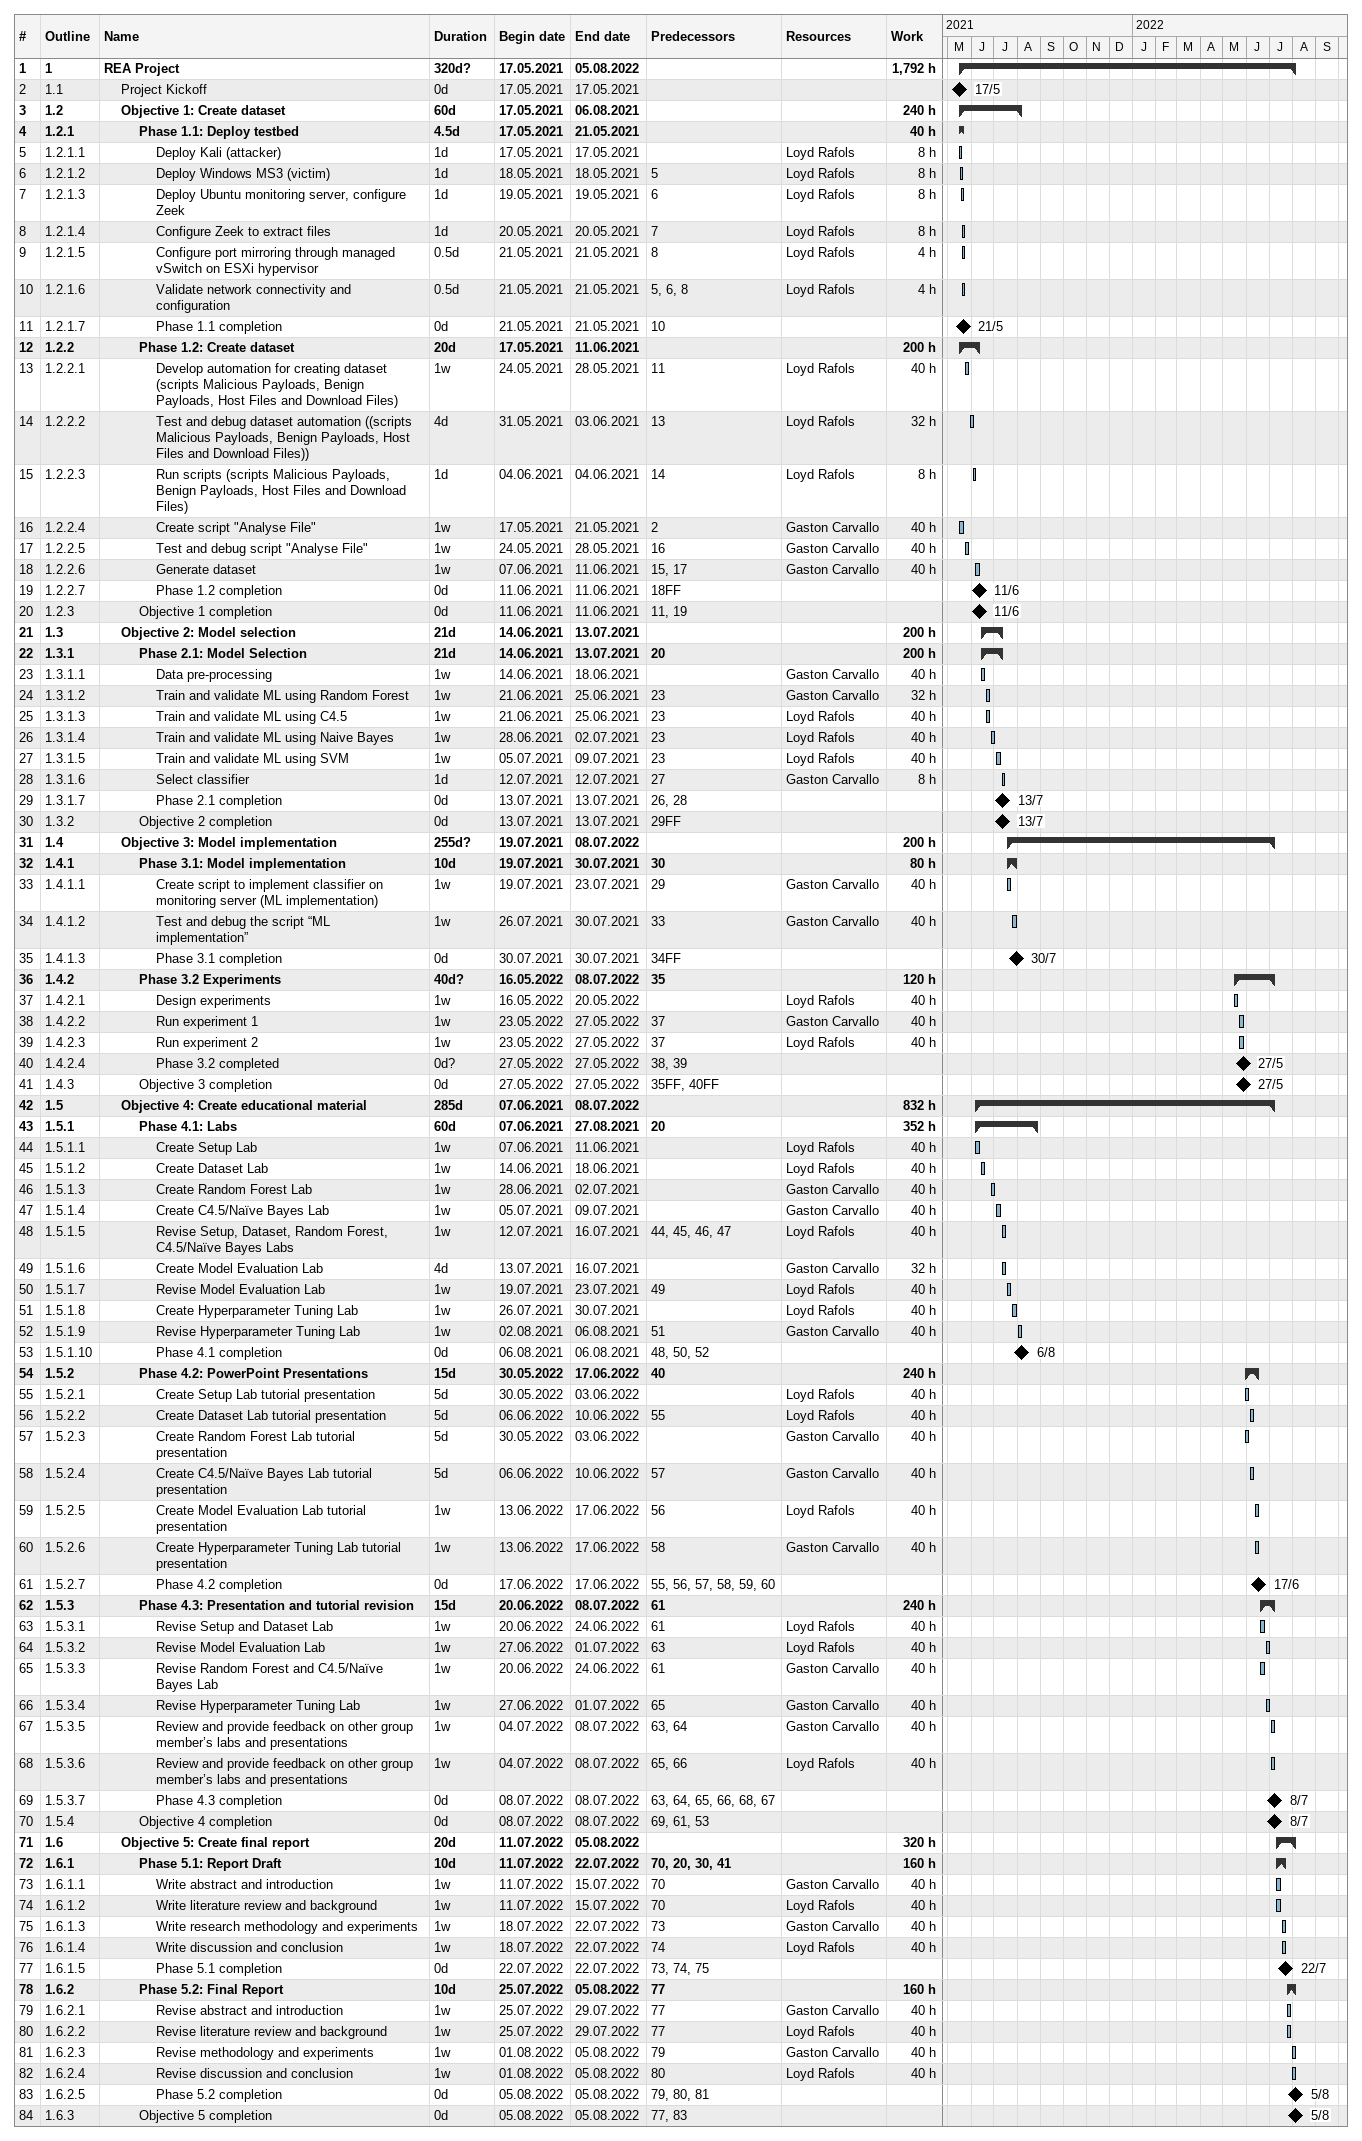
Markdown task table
| ID | WBS | Task | Duration | Start | Finish | Predecessors | Resources | Work (h) |
|---|---|---|---|---|---|---|---|---|
| 1 | 1 | **REA Project** | 320d? | 2021-05-17 | 2022-08-05 |  |  | 1792 |
| 2 | 1.1 | Project Kickoff | 0d | 2021-05-17 | 2021-05-17 |  |  |  |
| 3 | 1.2 | **Objective 1: Create dataset** | 60d | 2021-05-17 | 2021-08-06 |  |  | 240 |
| 4 | 1.2.1 | **Phase 1.1: Deploy testbed** | 4.5d | 2021-05-17 | 2021-05-21 |  |  | 40 |
| 5 | 1.2.1.1 | Deploy Kali (attacker) | 1d | 2021-05-17 | 2021-05-17 |  | Loyd Rafols | 8 |
| 6 | 1.2.1.2 | Deploy Windows MS3 (victim) | 1d | 2021-05-18 | 2021-05-18 | 5 | Loyd Rafols | 8 |
| 7 | 1.2.1.3 | Deploy Ubuntu monitoring server, configure Zeek | 1d | 2021-05-19 | 2021-05-19 | 6 | Loyd Rafols | 8 |
| 8 | 1.2.1.4 | Configure Zeek to extract files | 1d | 2021-05-20 | 2021-05-20 | 7 | Loyd Rafols | 8 |
| 9 | 1.2.1.5 | Configure port mirroring through managed vSwitch on ESXi hypervisor | 0.5d | 2021-05-21 | 2021-05-21 | 8 | Loyd Rafols | 4 |
| 10 | 1.2.1.6 | Validate network connectivity and configuration | 0.5d | 2021-05-21 | 2021-05-21 | 5, 6, 8 | Loyd Rafols | 4 |
| 11 | 1.2.1.7 | Phase 1.1 completion | 0d | 2021-05-21 | 2021-05-21 | 10 |  |  |
| 12 | 1.2.2 | **Phase 1.2: Create dataset** | 20d | 2021-05-17 | 2021-06-11 |  |  | 200 |
| 13 | 1.2.2.1 | Develop automation for creating dataset (scripts Malicious Payloads, Benign Payloads, Host Files and Download Files) | 1w | 2021-05-24 | 2021-05-28 | 11 | Loyd Rafols | 40 |
| 14 | 1.2.2.2 | Test and debug dataset automation ((scripts Malicious Payloads, Benign Payloads, Host Files and Download Files)) | 4d | 2021-05-31 | 2021-06-03 | 13 | Loyd Rafols | 32 |
| 15 | 1.2.2.3 | Run scripts (scripts Malicious Payloads, Benign Payloads, Host Files and Download Files) | 1d | 2021-06-04 | 2021-06-04 | 14 | Loyd Rafols | 8 |
| 16 | 1.2.2.4 | Create script "Analyse File" | 1w | 2021-05-17 | 2021-05-21 | 2 | Gaston Carvallo | 40 |
| 17 | 1.2.2.5 | Test and debug script "Analyse File" | 1w | 2021-05-24 | 2021-05-28 | 16 | Gaston Carvallo | 40 |
| 18 | 1.2.2.6 | Generate dataset | 1w | 2021-06-07 | 2021-06-11 | 15, 17 | Gaston Carvallo | 40 |
| 19 | 1.2.2.7 | Phase 1.2 completion | 0d | 2021-06-11 | 2021-06-11 | 18FF |  |  |
| 20 | 1.2.3 | Objective 1 completion | 0d | 2021-06-11 | 2021-06-11 | 11, 19 |  |  |
| 21 | 1.3 | **Objective 2: Model selection** | 21d | 2021-06-14 | 2021-07-13 |  |  | 200 |
| 22 | 1.3.1 | **Phase 2.1: Model Selection** | 21d | 2021-06-14 | 2021-07-13 | 20 |  | 200 |
| 23 | 1.3.1.1 | Data pre-processing | 1w | 2021-06-14 | 2021-06-18 |  | Gaston Carvallo | 40 |
| 24 | 1.3.1.2 | Train and validate ML using Random Forest | 1w | 2021-06-21 | 2021-06-25 | 23 | Gaston Carvallo | 32 |
| 25 | 1.3.1.3 | Train and validate ML using C4.5 | 1w | 2021-06-21 | 2021-06-25 | 23 | Loyd Rafols | 40 |
| 26 | 1.3.1.4 | Train and validate ML using Naive Bayes | 1w | 2021-06-28 | 2021-07-02 | 23 | Loyd Rafols | 40 |
| 27 | 1.3.1.5 | Train and validate ML using SVM | 1w | 2021-07-05 | 2021-07-09 | 23 | Loyd Rafols | 40 |
| 28 | 1.3.1.6 | Select classifier | 1d | 2021-07-12 | 2021-07-12 | 27 | Gaston Carvallo | 8 |
| 29 | 1.3.1.7 | Phase 2.1 completion | 0d | 2021-07-13 | 2021-07-13 | 26, 28 |  |  |
| 30 | 1.3.2 | Objective 2 completion | 0d | 2021-07-13 | 2021-07-13 | 29FF |  |  |
| 31 | 1.4 | **Objective 3: Model implementation** | 255d? | 2021-07-19 | 2022-07-08 |  |  | 200 |
| 32 | 1.4.1 | **Phase 3.1: Model implementation** | 10d | 2021-07-19 | 2021-07-30 | 30 |  | 80 |
| 33 | 1.4.1.1 | Create script to implement classifier on monitoring server (ML implementation) | 1w | 2021-07-19 | 2021-07-23 | 29 | Gaston Carvallo | 40 |
| 34 | 1.4.1.2 | Test and debug the script “ML implementation” | 1w | 2021-07-26 | 2021-07-30 | 33 | Gaston Carvallo | 40 |
| 35 | 1.4.1.3 | Phase 3.1 completion | 0d | 2021-07-30 | 2021-07-30 | 34FF |  |  |
| 36 | 1.4.2 | **Phase 3.2 Experiments** | 40d? | 2022-05-16 | 2022-07-08 | 35 |  | 120 |
| 37 | 1.4.2.1 | Design experiments | 1w | 2022-05-16 | 2022-05-20 |  | Loyd Rafols | 40 |
| 38 | 1.4.2.2 | Run experiment 1 | 1w | 2022-05-23 | 2022-05-27 | 37 | Gaston Carvallo | 40 |
| 39 | 1.4.2.3 | Run experiment 2 | 1w | 2022-05-23 | 2022-05-27 | 37 | Loyd Rafols | 40 |
| 40 | 1.4.2.4 | Phase 3.2 completed | 0d? | 2022-05-27 | 2022-05-27 | 38, 39 |  |  |
| 41 | 1.4.3 | Objective 3 completion | 0d | 2022-05-27 | 2022-05-27 | 35FF, 40FF |  |  |
| 42 | 1.5 | **Objective 4: Create educational material** | 285d | 2021-06-07 | 2022-07-08 |  |  | 832 |
| 43 | 1.5.1 | **Phase 4.1: Labs** | 60d | 2021-06-07 | 2021-08-27 | 20 |  | 352 |
| 44 | 1.5.1.1 | Create Setup Lab | 1w | 2021-06-07 | 2021-06-11 |  | Loyd Rafols | 40 |
| 45 | 1.5.1.2 | Create Dataset Lab | 1w | 2021-06-14 | 2021-06-18 |  | Loyd Rafols | 40 |
| 46 | 1.5.1.3 | Create Random Forest Lab | 1w | 2021-06-28 | 2021-07-02 |  | Gaston Carvallo | 40 |
| 47 | 1.5.1.4 | Create C4.5/Naïve Bayes Lab | 1w | 2021-07-05 | 2021-07-09 |  | Gaston Carvallo | 40 |
| 48 | 1.5.1.5 | Revise Setup, Dataset, Random Forest, C4.5/Naïve Bayes Labs | 1w | 2021-07-12 | 2021-07-16 | 44, 45, 46, 47 | Loyd Rafols | 40 |
| 49 | 1.5.1.6 | Create Model Evaluation Lab | 4d | 2021-07-13 | 2021-07-16 |  | Gaston Carvallo | 32 |
| 50 | 1.5.1.7 | Revise Model Evaluation Lab | 1w | 2021-07-19 | 2021-07-23 | 49 | Loyd Rafols | 40 |
| 51 | 1.5.1.8 | Create Hyperparameter Tuning Lab | 1w | 2021-07-26 | 2021-07-30 |  | Loyd Rafols | 40 |
| 52 | 1.5.1.9 | Revise Hyperparameter Tuning Lab | 1w | 2021-08-02 | 2021-08-06 | 51 | Gaston Carvallo | 40 |
| 53 | 1.5.1.10 | Phase 4.1 completion | 0d | 2021-08-06 | 2021-08-06 | 48, 50, 52 |  |  |
| 54 | 1.5.2 | **Phase 4.2: PowerPoint Presentations** | 15d | 2022-05-30 | 2022-06-17 | 40 |  | 240 |
| 55 | 1.5.2.1 | Create Setup Lab tutorial presentation | 5d | 2022-05-30 | 2022-06-03 |  | Loyd Rafols | 40 |
| 56 | 1.5.2.2 | Create Dataset Lab tutorial presentation | 5d | 2022-06-06 | 2022-06-10 | 55 | Loyd Rafols | 40 |
| 57 | 1.5.2.3 | Create Random Forest Lab tutorial presentation | 5d | 2022-05-30 | 2022-06-03 |  | Gaston Carvallo | 40 |
| 58 | 1.5.2.4 | Create C4.5/Naïve Bayes Lab tutorial presentation | 5d | 2022-06-06 | 2022-06-10 | 57 | Gaston Carvallo | 40 |
| 59 | 1.5.2.5 | Create Model Evaluation Lab tutorial presentation | 1w | 2022-06-13 | 2022-06-17 | 56 | Loyd Rafols | 40 |
| 60 | 1.5.2.6 | Create Hyperparameter Tuning Lab tutorial presentation | 1w | 2022-06-13 | 2022-06-17 | 58 | Gaston Carvallo | 40 |
| 61 | 1.5.2.7 | Phase 4.2 completion | 0d | 2022-06-17 | 2022-06-17 | 55, 56, 57, 58, 59, 60 |  |  |
| 62 | 1.5.3 | **Phase 4.3: Presentation and tutorial revision** | 15d | 2022-06-20 | 2022-07-08 | 61 |  | 240 |
| 63 | 1.5.3.1 | Revise Setup and Dataset Lab | 1w | 2022-06-20 | 2022-06-24 | 61 | Loyd Rafols | 40 |
| 64 | 1.5.3.2 | Revise Model Evaluation Lab | 1w | 2022-06-27 | 2022-07-01 | 63 | Loyd Rafols | 40 |
| 65 | 1.5.3.3 | Revise Random Forest and C4.5/Naïve Bayes Lab | 1w | 2022-06-20 | 2022-06-24 | 61 | Gaston Carvallo | 40 |
| 66 | 1.5.3.4 | Revise Hyperparameter Tuning Lab | 1w | 2022-06-27 | 2022-07-01 | 65 | Gaston Carvallo | 40 |
| 67 | 1.5.3.5 | Review and provide feedback on other group member’s labs and presentations | 1w | 2022-07-04 | 2022-07-08 | 63, 64 | Gaston Carvallo | 40 |
| 68 | 1.5.3.6 | Review and provide feedback on other group member’s labs and presentations | 1w | 2022-07-04 | 2022-07-08 | 65, 66 | Loyd Rafols | 40 |
| 69 | 1.5.3.7 | Phase 4.3 completion | 0d | 2022-07-08 | 2022-07-08 | 63, 64, 65, 66, 68, 67 |  |  |
| 70 | 1.5.4 | Objective 4 completion | 0d | 2022-07-08 | 2022-07-08 | 69, 61, 53 |  |  |
| 71 | 1.6 | **Objective 5: Create final report** | 20d | 2022-07-11 | 2022-08-05 |  |  | 320 |
| 72 | 1.6.1 | **Phase 5.1: Report Draft** | 10d | 2022-07-11 | 2022-07-22 | 70, 20, 30, 41 |  | 160 |
| 73 | 1.6.1.1 | Write abstract and introduction | 1w | 2022-07-11 | 2022-07-15 | 70 | Gaston Carvallo | 40 |
| 74 | 1.6.1.2 | Write literature review and background | 1w | 2022-07-11 | 2022-07-15 | 70 | Loyd Rafols | 40 |
| 75 | 1.6.1.3 | Write research methodology and experiments | 1w | 2022-07-18 | 2022-07-22 | 73 | Gaston Carvallo | 40 |
| 76 | 1.6.1.4 | Write discussion and conclusion | 1w | 2022-07-18 | 2022-07-22 | 74 | Loyd Rafols | 40 |
| 77 | 1.6.1.5 | Phase 5.1 completion | 0d | 2022-07-22 | 2022-07-22 | 73, 74, 75 |  |  |
| 78 | 1.6.2 | **Phase 5.2: Final Report** | 10d | 2022-07-25 | 2022-08-05 | 77 |  | 160 |
| 79 | 1.6.2.1 | Revise abstract and introduction | 1w | 2022-07-25 | 2022-07-29 | 77 | Gaston Carvallo | 40 |
| 80 | 1.6.2.2 | Revise literature review and background | 1w | 2022-07-25 | 2022-07-29 | 77 | Loyd Rafols | 40 |
| 81 | 1.6.2.3 | Revise methodology and experiments | 1w | 2022-08-01 | 2022-08-05 | 79 | Gaston Carvallo | 40 |
| 82 | 1.6.2.4 | Revise discussion and conclusion | 1w | 2022-08-01 | 2022-08-05 | 80 | Loyd Rafols | 40 |
| 83 | 1.6.2.5 | Phase 5.2 completion | 0d | 2022-08-05 | 2022-08-05 | 79, 80, 81 |  |  |
| 84 | 1.6.3 | Objective 5 completion | 0d | 2022-08-05 | 2022-08-05 | 77, 83 |  |  |
